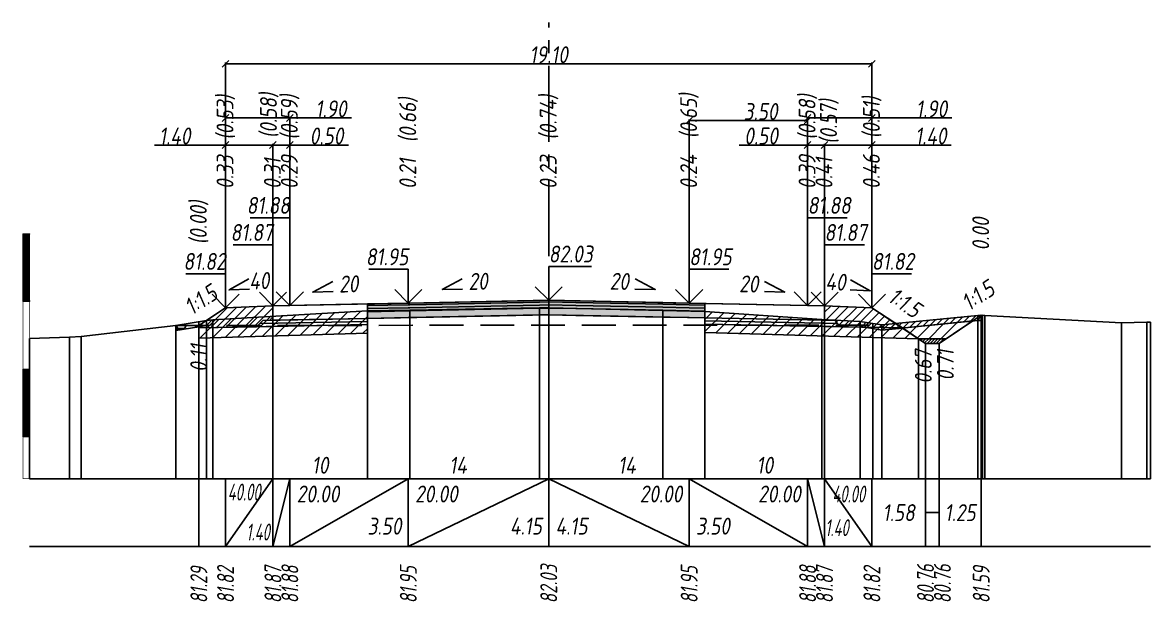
# Model space of a CAD drawing. Extents: x -717 to 1451, y -133302 to 233.
# Drawn here: x 79.9 to 246.6, y -27608.1 to -27522.6 of the extents above; entities that cross this region are included whole.
import ezdxf
from ezdxf.enums import TextEntityAlignment as Align

# ---------------------------------------------------------------- set-up
doc = ezdxf.new("R2010")
doc.units = 0
doc.linetypes.add('осевая2', pattern=[1.125, 0.75, -0.125, 0.125, -0.125])
doc.linetypes.add('штриховая', pattern=[0.75, 0.5, -0.25])
for name, color, linetype in [('Интерполированный поперечник', 2, 'Continuous'), ('Код_514', 1, 'Continuous'), ('Контур_0', 7, 'Continuous'), ('Контур_2521', 7, 'Continuous'), ('Контур_2564', 7, 'Continuous'), ('Контур_2660', 7, 'Continuous'), ('Контур_2665', 7, 'Continuous'), ('Контур_400', 7, 'Continuous'), ('Контур_508', 7, 'Continuous'), ('Контур_512', 7, 'Continuous'), ('Контур_513', 7, 'Continuous'), ('Красный поперечник', 1, 'Continuous'), ('Линейка абсолютных высот', 7, 'Continuous'), ('Объём_2501', 7, 'Continuous'), ('Объём_2564', 7, 'Continuous'), ('Объём_2650', 7, 'Continuous'), ('Объём_2660', 7, 'Continuous'), ('Объём_2661', 7, 'Continuous'), ('Объём_2662', 7, 'Continuous'), ('Объём_2663', 7, 'Continuous'), ('Объём_2664', 7, 'Continuous'), ('Объём_2665', 7, 'Continuous'), ('Объём_2666', 7, 'Continuous'), ('Объём_2753', 7, 'Continuous'), ('Ось', 1, 'осевая2'), ('Отметки покрытия', 7, 'Continuous'), ('Рабочие отметки', 7, 'Continuous'), ('Рабочие отметки доп.', 7, 'Continuous'), ('Слои выравнивания', 7, 'Continuous'), ('Таблица', 7, 'Continuous'), ('Уклоны проезжей части', 7, 'Continuous'), ('Черный поперечник', 3, 'Continuous')]:
    doc.layers.add(name, color=color, linetype=linetype)
for name, color, linetype, true_color in [('Контур_2540', 2, 'Continuous', 0xffff00), ('Контур_2560', 2, 'Continuous', 0xffff00), ('Контур_2561', 7, 'Continuous', 0xff8040), ('Контур_2562', 3, 'Continuous', 0x00ff00), ('Контур_2563', 7, 'Continuous', 0xff8000), ('Контур_2725', 7, 'Continuous', 0x323232), ('Контур_2736', 4, 'Continuous', 0x00ffff), ('Контур_2760', 7, 'Continuous', 0x323232), ('Контур_2761', 7, 'Continuous', 0x323232), ('Контур_2762', 7, 'Continuous', 0x323232), ('Контур_2763', 7, 'Continuous', 0x323232), ('Контур_402', 7, 'Continuous', 0xff6464), ('Контур_703', 4, 'Continuous', 0x00ffff), ('Контур_707', 4, 'Continuous', 0x00ffff), ('Контур_720', 131, 'Continuous', 0xaaffff), ('Объём_2500', 7, 'Continuous', 0xc0c0c0), ('Объём_2520', 7, 'Continuous', 0x80ffff), ('Объём_2540', 2, 'Continuous', 0xffff00), ('Объём_2560', 2, 'Continuous', 0xffff00), ('Объём_2561', 7, 'Continuous', 0xff8040), ('Объём_2562', 3, 'Continuous', 0x00ff00), ('Объём_2563', 7, 'Continuous', 0xff8000), ('Объём_2570', 7, 'Continuous', 0x80ff00), ('Объём_2600', 7, 'Continuous', 0x808000), ('Объём_2620', 2, 'Continuous', 0xffff00), ('Объём_2746', 2, 'Continuous', 0xffff00)]:
    doc.layers.add(name, color=color, linetype=linetype, true_color=true_color)
doc.styles.get("Standard").update_dxf_attribs({"font": 'txt', "height": 2.5})
doc.styles.add('М', font='romand.shx', dxfattribs={"width": 0.8, "oblique": 10, "height": 2.5})
doc.dimstyles.get("Standard").update_dxf_attribs({"dimtxt": 0.18, "dimasz": 0.18, "dimexe": 0.18, "dimexo": 0.0625, "dimgap": 0.09, "dimtad": 0, "dimtih": 1, "dimtoh": 1, "dimdec": 4, "dimzin": 0, "dimdsep": 46, "dimtxsty": 'Standard', "dimcen": 0.09, "dimadec": 0, "dimazin": 0, "dimtfac": 1, "dimtdec": 4, "dimtofl": 0, "dimtmove": 0, "dimatfit": 3, "dimfxl": 1, "dimtolj": 1, "dimtzin": 0, "dimarcsym": 0})
pattern_1 = [(45.00000125, (0.96994, -349.84595), (-0.02651650593, 0.02651650477), []), (135.00000034, (0.96994, -349.84595), (-0.02651650519, -0.026516505506), [])]

# ---------------------------------------------------------------- blocks, each defined once
blk = doc.blocks.new('_Oblique')
at = {"color": 0, "linetype": 'ByBlock', "lineweight": -2}
blk.add_line((-0.5, -0.5), (0.5, 0.5), dxfattribs=at)
blk = doc.blocks.new('*D2905')
at = {"color": 0, "lineweight": -2, "transparency": 16777216}
for p, q in [((198.41, -27564.44), (198.41, -27540.51)), ((198.41, -27540.69), (205.41, -27540.69)), ((205.41, -27564.72), (205.41, -27540.51)), ((205.41, -27540.69), (217.13, -27540.69))]:
    blk.add_line(p, q, dxfattribs=at)
at = {"layer": 'Defpoints', "color": 0, "transparency": 16777216}
for p in [(205.41, -27540.69), (198.41, -27564.5), (205.41, -27564.78)]:
    blk.add_point(p, dxfattribs=at)
at = {"color": 0, "lineweight": -2, "transparency": 16777216, "rotation": 180}
blk.add_blockref('_Oblique', (198.41, -27540.69), dxfattribs=at)
at = {"color": 0, "lineweight": -2, "transparency": 16777216}
blk.add_blockref('_Oblique', (205.41, -27540.69), dxfattribs=at)
at = {"color": 0, "transparency": 16777216, "insert": (214.12, -27539.35), "char_height": 2.5, "width": 0.69, "attachment_point": 5, "style": 'М'}
blk.add_mtext('\\A1;1.40', dxfattribs=at)
blk = doc.blocks.new('*D2906')
at = {"color": 0, "lineweight": -2, "transparency": 16777216}
for p, q in [((109.91, -27540.69), (99.4, -27540.69)), ((109.91, -27564.72), (109.91, -27540.51)), ((116.91, -27540.69), (109.91, -27540.69)), ((116.91, -27564.44), (116.91, -27540.51))]:
    blk.add_line(p, q, dxfattribs=at)
at = {"layer": 'Defpoints', "color": 0, "transparency": 16777216}
for p in [(116.91, -27540.69), (109.91, -27564.78), (116.91, -27564.5)]:
    blk.add_point(p, dxfattribs=at)
at = {"color": 0, "lineweight": -2, "transparency": 16777216, "rotation": 180}
blk.add_blockref('_Oblique', (109.91, -27540.69), dxfattribs=at)
at = {"color": 0, "lineweight": -2, "transparency": 16777216}
blk.add_blockref('_Oblique', (116.91, -27540.69), dxfattribs=at)
at = {"color": 0, "transparency": 16777216, "insert": (102.41, -27539.35), "char_height": 2.5, "width": 0.69, "attachment_point": 5, "style": 'М'}
blk.add_mtext('\\A1;1.40', dxfattribs=at)
blk = doc.blocks.new('*D2907')
at = {"color": 0, "lineweight": -2, "transparency": 16777216}
for p, q in [((195.91, -27540.69), (185.82, -27540.69)), ((195.91, -27564.39), (195.91, -27540.51)), ((198.41, -27540.69), (195.91, -27540.69)), ((198.41, -27564.44), (198.41, -27540.51))]:
    blk.add_line(p, q, dxfattribs=at)
at = {"layer": 'Defpoints', "color": 0, "transparency": 16777216}
for p in [(198.41, -27540.69), (195.91, -27564.45), (198.41, -27564.5)]:
    blk.add_point(p, dxfattribs=at)
at = {"color": 0, "lineweight": -2, "transparency": 16777216, "rotation": 180}
blk.add_blockref('_Oblique', (195.91, -27540.69), dxfattribs=at)
at = {"color": 0, "lineweight": -2, "transparency": 16777216}
blk.add_blockref('_Oblique', (198.41, -27540.69), dxfattribs=at)
at = {"color": 0, "transparency": 16777216, "insert": (189.04, -27539.35), "char_height": 2.5, "width": 0.72, "attachment_point": 5, "style": 'М'}
blk.add_mtext('\\A1;0.50', dxfattribs=at)
blk = doc.blocks.new('*D2908')
at = {"color": 0, "lineweight": -2, "transparency": 16777216}
for p, q in [((116.91, -27564.44), (116.91, -27540.51)), ((116.91, -27540.69), (119.41, -27540.69)), ((119.41, -27564.39), (119.41, -27540.51)), ((119.41, -27540.69), (128.07, -27540.69))]:
    blk.add_line(p, q, dxfattribs=at)
at = {"layer": 'Defpoints', "color": 0, "transparency": 16777216}
for p in [(119.41, -27540.69), (116.91, -27564.5), (119.41, -27564.45)]:
    blk.add_point(p, dxfattribs=at)
at = {"color": 0, "lineweight": -2, "transparency": 16777216, "rotation": 180}
blk.add_blockref('_Oblique', (116.91, -27540.69), dxfattribs=at)
at = {"color": 0, "lineweight": -2, "transparency": 16777216}
blk.add_blockref('_Oblique', (119.41, -27540.69), dxfattribs=at)
at = {"color": 0, "transparency": 16777216, "insert": (124.84, -27539.35), "char_height": 2.5, "width": 0.72, "attachment_point": 5, "style": 'М'}
blk.add_mtext('\\A1;0.50', dxfattribs=at)
blk = doc.blocks.new('*D2909')
at = {"color": 0, "lineweight": -2, "transparency": 16777216}
for p, q in [((178.41, -27564.04), (178.41, -27536.9)), ((195.91, -27537.08), (178.41, -27537.08)), ((195.91, -27564.39), (195.91, -27536.9))]:
    blk.add_line(p, q, dxfattribs=at)
at = {"layer": 'Defpoints', "color": 0, "transparency": 16777216}
for p in [(178.41, -27537.08), (178.41, -27564.1), (195.91, -27564.45)]:
    blk.add_point(p, dxfattribs=at)
at = {"color": 0, "lineweight": -2, "transparency": 16777216, "rotation": 180}
blk.add_blockref('_Oblique', (178.41, -27537.08), dxfattribs=at)
at = {"color": 0, "lineweight": -2, "transparency": 16777216}
blk.add_blockref('_Oblique', (195.91, -27537.08), dxfattribs=at)
at = {"color": 0, "transparency": 16777216, "insert": (188.97, -27535.74), "char_height": 2.5, "width": 0.75, "attachment_point": 5, "style": 'М'}
blk.add_mtext('\\A1;3.50', dxfattribs=at)
blk = doc.blocks.new('*D2910')
at = {"color": 0, "lineweight": -2, "transparency": 16777216}
for p, q in [((195.91, -27564.39), (195.91, -27536.51)), ((195.91, -27536.69), (205.41, -27536.69)), ((205.41, -27564.72), (205.41, -27536.51)), ((205.41, -27536.69), (217.24, -27536.69))]:
    blk.add_line(p, q, dxfattribs=at)
at = {"layer": 'Defpoints', "color": 0, "transparency": 16777216}
for p in [(195.91, -27536.69), (195.91, -27564.45), (205.41, -27564.78)]:
    blk.add_point(p, dxfattribs=at)
at = {"color": 0, "lineweight": -2, "transparency": 16777216, "rotation": 180}
blk.add_blockref('_Oblique', (195.91, -27536.69), dxfattribs=at)
at = {"color": 0, "lineweight": -2, "transparency": 16777216}
blk.add_blockref('_Oblique', (205.41, -27536.69), dxfattribs=at)
at = {"color": 0, "transparency": 16777216, "insert": (214.23, -27535.35), "char_height": 2.5, "width": 0.69, "attachment_point": 5, "style": 'М'}
blk.add_mtext('\\A1;1.90', dxfattribs=at)
blk = doc.blocks.new('*D2911')
at = {"color": 0, "lineweight": -2, "transparency": 16777216}
for p, q in [((109.91, -27564.72), (109.91, -27536.51)), ((109.91, -27536.69), (119.41, -27536.69)), ((119.41, -27564.39), (119.41, -27536.51)), ((119.41, -27536.69), (128.51, -27536.69))]:
    blk.add_line(p, q, dxfattribs=at)
at = {"layer": 'Defpoints', "color": 0, "transparency": 16777216}
for p in [(119.41, -27536.69), (109.91, -27564.78), (119.41, -27564.45)]:
    blk.add_point(p, dxfattribs=at)
at = {"color": 0, "lineweight": -2, "transparency": 16777216, "rotation": 180}
blk.add_blockref('_Oblique', (109.91, -27536.69), dxfattribs=at)
at = {"color": 0, "lineweight": -2, "transparency": 16777216}
blk.add_blockref('_Oblique', (119.41, -27536.69), dxfattribs=at)
at = {"color": 0, "transparency": 16777216, "insert": (125.5, -27535.35), "char_height": 2.5, "width": 0.69, "attachment_point": 5, "style": 'М'}
blk.add_mtext('\\A1;1.90', dxfattribs=at)
blk = doc.blocks.new('*D2912')
at = {"color": 0, "lineweight": -2, "transparency": 16777216}
for p, q in [((109.91, -27564.72), (109.91, -27528.51)), ((109.91, -27528.69), (205.41, -27528.69)), ((205.41, -27564.72), (205.41, -27528.51))]:
    blk.add_line(p, q, dxfattribs=at)
at = {"layer": 'Defpoints', "color": 0, "transparency": 16777216}
for p in [(205.41, -27528.69), (109.91, -27564.78), (205.41, -27564.78)]:
    blk.add_point(p, dxfattribs=at)
at = {"color": 0, "lineweight": -2, "transparency": 16777216, "rotation": 180}
blk.add_blockref('_Oblique', (109.91, -27528.69), dxfattribs=at)
at = {"color": 0, "lineweight": -2, "transparency": 16777216}
blk.add_blockref('_Oblique', (205.41, -27528.69), dxfattribs=at)
at = {"color": 0, "transparency": 16777216, "insert": (157.66, -27527.35), "char_height": 2.5, "width": 0.81, "attachment_point": 5, "style": 'М'}
blk.add_mtext('\\A1;19.10', dxfattribs=at)

msp = doc.modelspace()

# ---------------------------------------------------------------- hatches: boundary and pattern name
at = {"layer": 'Линейка абсолютных высот'}
h = msp.add_hatch(dxfattribs=at)
h.set_pattern_fill('ANSI37', scale=0.3, style=0)
h.set_pattern_definition(pattern_1)
h.paths.add_polyline_path([(80.97, -27563.799), (80.97, -27553.799), (79.97, -27553.799), (79.97, -27563.799)])
h = msp.add_hatch(dxfattribs=at)
h.set_pattern_fill('ANSI37', scale=0.3, style=0)
h.set_pattern_definition(pattern_1)
h.paths.add_polyline_path([(80.97, -27583.799), (80.97, -27573.799), (79.97, -27573.799), (79.97, -27583.799)])
at = {"layer": 'Объём_2563'}
h = msp.add_hatch(dxfattribs=at)
h.set_pattern_fill('ANSI31', color=256, scale=0.3)
h.paths.add_polyline_path([(109.914, -27564.72), (116.914, -27564.44), (116.914, -27566.59), (115.414, -27566.62), (114.496, -27567.539), (105.97, -27567.709), (105.97, -27567.35)])
h = msp.add_hatch(dxfattribs=at)
h.set_pattern_fill('ANSI31', color=256, scale=0.3)
h.paths.add_polyline_path([(200.832, -27567.539), (199.914, -27566.62), (198.414, -27566.59), (198.414, -27564.44), (205.414, -27564.72), (209.914, -27567.72)])
at = {"layer": 'Объём_2570'}
h = msp.add_hatch(dxfattribs=at)
h.set_pattern_fill('ANSI31', color=256, scale=0.2)
h.paths.add_polyline_path([(108.044, -27567.251), (107.102, -27567.373), (105.97, -27567.555), (105.97, -27566.805), (107.102, -27566.623), (108.044, -27566.501)])
h = msp.add_hatch(dxfattribs=at)
h.set_pattern_fill('ANSI31', color=256, scale=0.2)
h.paths.add_polyline_path([(221.567, -27566.595), (221.05, -27566.611), (206.864, -27568.029), (205.548, -27567.784), (203.656, -27567.5), (203.656, -27566.75), (205.548, -27567.034), (206.864, -27567.279), (221.05, -27565.861), (221.567, -27565.845)])
at = {"layer": 'Объём_2600'}
h = msp.add_hatch(dxfattribs=at)
h.set_pattern_fill('ANSI31', color=6, scale=0.4)
h.paths.add_polyline_path([(130.862, -27568.479), (105.97, -27569.226), (105.97, -27567.555), (107.102, -27567.373), (108.044, -27567.251), (108.044, -27566.501), (130.862, -27565.165)])
h = msp.add_hatch(dxfattribs=at)
h.set_pattern_fill('ANSI31', color=6, scale=0.4)
h.paths.add_polyline_path([(198.017, -27566.49), (203.656, -27566.75), (203.656, -27567.5), (205.548, -27567.784), (206.864, -27568.029), (220.306, -27566.685), (216.361, -27569.315), (212.305, -27569.315), (180.751, -27568.368), (180.751, -27565.286)])
h = msp.add_hatch(dxfattribs=at)
h.set_pattern_fill('HONEY', color=5, scale=0.3)
h.paths.add_polyline_path([(221.567, -27565.845), (221.567, -27566.595), (221.05, -27566.611), (220.306, -27566.685)])
h = msp.add_hatch(dxfattribs=at)
h.set_pattern_fill('HONEY', color=5, scale=0.3)
h.paths.add_polyline_path([(102.565, -27568.102), (102.565, -27567.352), (105.97, -27567.35), (105.97, -27567.555)])
at = {"layer": 'Объём_2620'}
h = msp.add_hatch(dxfattribs=at)
h.set_pattern_fill('ANSI31', color=2, scale=0.1)
h.paths.add_polyline_path([(212.305, -27569.315), (216.361, -27569.315), (215.333, -27570), (213.333, -27570)])
at = {"layer": 'Слои выравнивания'}
for color, points in [(2, [(130.862, -27564.161), (136.914, -27564.04), (137.125, -27564.036), (156.31, -27563.652), (157.664, -27563.625), (157.664, -27563.875), (156.31, -27563.902), (137.125, -27564.286), (136.914, -27564.29), (130.862, -27564.411)]), (3, [(130.862, -27564.411), (136.914, -27564.29), (137.125, -27564.286), (156.31, -27563.902), (157.664, -27563.875), (157.664, -27564.325), (156.31, -27564.352), (137.125, -27564.736), (136.914, -27564.74), (130.862, -27564.861)]), (4, [(130.862, -27564.861), (136.914, -27564.74), (137.125, -27564.736), (156.31, -27564.352), (157.664, -27564.325), (157.664, -27564.775), (156.31, -27564.802), (137.125, -27565.186), (136.914, -27565.19), (130.862, -27565.311)]), (5, [(130.862, -27565.311), (136.914, -27565.19), (137.125, -27565.186), (156.31, -27564.802), (157.664, -27564.775), (157.664, -27565.775), (156.31, -27565.802), (137.125, -27566.186), (136.914, -27566.19), (130.862, -27566.311)]), (2, [(157.664, -27563.625), (161.684, -27563.706), (174.51, -27563.962), (178.414, -27564.04), (180.751, -27564.087), (180.751, -27564.337), (178.414, -27564.29), (174.51, -27564.212), (161.684, -27563.956), (157.664, -27563.875)]), (3, [(157.664, -27563.875), (161.684, -27563.956), (174.51, -27564.212), (178.414, -27564.29), (180.751, -27564.337), (180.751, -27564.787), (178.414, -27564.74), (174.51, -27564.662), (161.684, -27564.406), (157.664, -27564.325)]), (4, [(157.664, -27564.325), (161.684, -27564.406), (174.51, -27564.662), (178.414, -27564.74), (180.751, -27564.787), (180.751, -27565.237), (178.414, -27565.19), (174.51, -27565.112), (161.684, -27564.856), (157.664, -27564.775)]), (5, [(157.664, -27564.775), (161.684, -27564.856), (174.51, -27565.112), (178.414, -27565.19), (180.751, -27565.237), (180.751, -27566.237), (178.414, -27566.19), (174.51, -27566.112), (161.684, -27565.856), (157.664, -27565.775)])]:
    msp.add_hatch(color=color, dxfattribs=at).paths.add_polyline_path(points)

# ---------------------------------------------------------------- linework, layer by layer
at = {"layer": 'Интерполированный поперечник', "linetype": 'штриховая', "ltscale": 10, "flags": 128}
msp.add_lwpolyline([(102.565, -27567.352), (206.864, -27567.279)], dxfattribs=at)
at = {"layer": 'Код_514'}
for p, q in [((105.97, -27600), (105.97, -27590)), ((109.914, -27600), (109.914, -27590)), ((109.914, -27600), (116.914, -27590)), ((116.914, -27600), (116.914, -27590)), ((116.914, -27600), (119.414, -27590)), ((119.414, -27600), (119.414, -27590)), ((119.414, -27600), (136.914, -27590)), ((136.914, -27600), (136.914, -27590)), ((136.914, -27600), (157.664, -27590)), ((157.664, -27600), (157.664, -27590)), ((157.664, -27590), (178.414, -27600)), ((178.414, -27600), (178.414, -27590)), ((178.414, -27590), (195.914, -27600)), ((195.914, -27600), (195.914, -27590)), ((195.914, -27590), (198.414, -27600)), ((198.414, -27600), (198.414, -27590)), ((198.414, -27590), (205.414, -27600)), ((205.414, -27600), (205.414, -27590)), ((213.333, -27600), (213.333, -27590)), ((215.333, -27600), (215.333, -27590)), ((221.567, -27600), (221.567, -27590)), ((213.333, -27595), (215.333, -27595))]:
    msp.add_line(p, q, dxfattribs=at)
at = {"layer": 'Контур_0', "color": 18, "true_color": 0x000000, "flags": 128}
for points in [[(119.414, -27566.54), (116.914, -27566.59), (116.914, -27564.44), (130.862, -27564.161), (130.862, -27566.311), (119.414, -27566.54), (119.414, -27566.54)], [(180.751, -27564.087), (198.414, -27564.44), (198.414, -27566.59), (180.751, -27566.237), (180.751, -27564.087), (180.751, -27564.087)], [(105.97, -27567.709), (114.496, -27567.539), (115.414, -27566.62), (116.914, -27566.59)], [(115.414, -27566.62), (130.862, -27566.311), (130.862, -27567.211), (114.496, -27567.539), (115.414, -27566.62), (115.414, -27566.62)], [(195.914, -27566.54), (199.914, -27566.62), (200.832, -27567.539), (180.751, -27567.137), (180.751, -27566.237), (195.914, -27566.54), (195.914, -27566.54)], [(198.414, -27566.59), (199.914, -27566.62), (200.832, -27567.539), (209.914, -27567.72)]]:
    msp.add_lwpolyline(points, dxfattribs=at)
at = {"layer": 'Контур_2521', "color": 18, "true_color": 0x000000, "flags": 128}
for points in [[(180.751, -27566.687), (200.373, -27567.08)], [(114.955, -27567.08), (130.862, -27566.761)]]:
    msp.add_lwpolyline(points, dxfattribs=at)
at = {"layer": 'Контур_2540', "flags": 128}
for points in [[(130.862, -27568.479), (105.97, -27569.226), (105.97, -27567.709), (130.862, -27567.211), (130.862, -27568.479), (130.862, -27568.479)], [(180.751, -27567.137), (209.914, -27567.72), (212.305, -27569.315), (180.751, -27568.368), (180.751, -27567.137), (180.751, -27567.137)]]:
    msp.add_lwpolyline(points, dxfattribs=at)
at = {"layer": 'Контур_2560', "flags": 128}
for points in [[(109.914, -27564.72), (109.914, -27564.72), (109.914, -27564.72), (116.914, -27564.44)], [(198.414, -27564.44), (205.414, -27564.72), (205.414, -27564.72), (205.414, -27564.72)]]:
    msp.add_lwpolyline(points, dxfattribs=at)
at = {"layer": 'Контур_2561', "flags": 128}
for points in [[(116.914, -27564.44), (116.914, -27564.44), (109.914, -27564.72), (109.914, -27564.72), (116.914, -27564.44)], [(198.414, -27564.44), (198.414, -27564.44), (205.414, -27564.72), (205.414, -27564.72), (198.414, -27564.44)]]:
    msp.add_lwpolyline(points, dxfattribs=at)
at = {"layer": 'Контур_2562', "flags": 128}
for points in [[(109.914, -27564.72), (109.914, -27564.72), (109.914, -27564.72), (109.914, -27564.72), (109.914, -27564.72)], [(205.414, -27564.72), (205.414, -27564.72), (205.414, -27564.72), (205.414, -27564.72), (205.414, -27564.72)]]:
    msp.add_lwpolyline(points, dxfattribs=at)
at = {"layer": 'Контур_2563', "flags": 128}
for points in [[(109.914, -27564.72), (116.914, -27564.44), (116.914, -27566.59), (115.414, -27566.62), (114.496, -27567.539), (105.97, -27567.709), (105.97, -27567.35), (109.914, -27564.72), (109.914, -27564.72)], [(200.832, -27567.539), (199.914, -27566.62), (198.414, -27566.59), (198.414, -27564.44), (205.414, -27564.72), (209.914, -27567.72), (200.832, -27567.539), (200.832, -27567.539)]]:
    msp.add_lwpolyline(points, dxfattribs=at)
at = {"layer": 'Контур_2564', "flags": 128}
for points in [[(109.914, -27564.72), (116.914, -27564.44)], [(198.414, -27564.44), (205.414, -27564.72)]]:
    msp.add_lwpolyline(points, dxfattribs=at)
at = {"layer": 'Контур_2660', "flags": 128}
for points in [[(105.97, -27569.226), (130.862, -27568.479)], [(180.751, -27568.368), (212.305, -27569.315)]]:
    msp.add_lwpolyline(points, dxfattribs=at)
at = {"layer": 'Контур_2665', "flags": 128}
for points in [[(109.914, -27564.72), (109.914, -27564.72)], [(205.414, -27564.72), (205.414, -27564.72)]]:
    msp.add_lwpolyline(points, dxfattribs=at)
at = {"layer": 'Контур_2725', "flags": 128}
msp.add_lwpolyline([(130.862, -27566.311), (136.914, -27566.19), (137.125, -27566.186), (156.31, -27565.802), (157.664, -27565.775), (161.684, -27565.856), (174.51, -27566.112), (178.414, -27566.19), (180.751, -27566.237)], dxfattribs=at)
at = {"layer": 'Контур_2736', "flags": 128}
for points in [[(109.914, -27564.72), (105.97, -27567.35)], [(205.414, -27564.72), (208.941, -27567.071), (208.941, -27567.071), (213.333, -27570)]]:
    msp.add_lwpolyline(points, dxfattribs=at)
at = {"layer": 'Контур_2760', "flags": 128}
msp.add_lwpolyline([(130.862, -27564.161), (136.914, -27564.04), (137.125, -27564.036), (156.31, -27563.652), (157.664, -27563.625), (161.684, -27563.706), (174.51, -27563.962), (178.414, -27564.04), (180.751, -27564.087)], dxfattribs=at)
at = {"layer": 'Контур_2761', "flags": 128}
msp.add_lwpolyline([(130.862, -27564.411), (136.914, -27564.29), (137.125, -27564.286), (156.31, -27563.902), (157.664, -27563.875), (161.684, -27563.956), (174.51, -27564.212), (178.414, -27564.29), (180.751, -27564.337)], dxfattribs=at)
msp.add_lwpolyline([(130.862, -27564.411), (136.914, -27564.29), (137.125, -27564.286), (156.31, -27563.902), (157.664, -27563.875), (161.684, -27563.956), (174.51, -27564.212), (178.414, -27564.29), (180.751, -27564.337)], dxfattribs=at)
at = {"layer": 'Контур_2762', "flags": 128}
msp.add_lwpolyline([(130.862, -27564.861), (136.914, -27564.74), (137.125, -27564.736), (156.31, -27564.352), (157.664, -27564.325), (161.684, -27564.406), (174.51, -27564.662), (178.414, -27564.74), (180.751, -27564.787)], dxfattribs=at)
msp.add_lwpolyline([(130.862, -27564.861), (136.914, -27564.74), (137.125, -27564.736), (156.31, -27564.352), (157.664, -27564.325), (161.684, -27564.406), (174.51, -27564.662), (178.414, -27564.74), (180.751, -27564.787)], dxfattribs=at)
at = {"layer": 'Контур_2763', "flags": 128}
msp.add_lwpolyline([(130.862, -27565.311), (136.914, -27565.19), (137.125, -27565.186), (156.31, -27564.802), (157.664, -27564.775), (161.684, -27564.856), (174.51, -27565.112), (178.414, -27565.19), (180.751, -27565.237)], dxfattribs=at)
msp.add_lwpolyline([(130.862, -27565.311), (136.914, -27565.19), (137.125, -27565.186), (156.31, -27564.802), (157.664, -27564.775), (161.684, -27564.856), (174.51, -27565.112), (178.414, -27565.19), (180.751, -27565.237)], dxfattribs=at)
at = {"layer": 'Контур_400', "flags": 128}
for points in [[(116.914, -27564.44), (119.414, -27564.39), (119.414, -27564.39), (119.414, -27564.39), (119.414, -27564.39), (119.414, -27564.39), (119.414, -27564.39), (136.914, -27564.04), (157.664, -27563.625)], [(157.664, -27563.625), (178.414, -27564.04), (195.914, -27564.39), (195.914, -27564.39), (195.914, -27564.39), (195.914, -27564.39), (195.914, -27564.39), (195.914, -27564.39), (198.414, -27564.44)]]:
    msp.add_lwpolyline(points, dxfattribs=at)
at = {"layer": 'Контур_402', "flags": 128}
msp.add_lwpolyline([(105.97, -27569.226), (130.862, -27568.479), (130.862, -27566.311), (157.664, -27565.775), (180.751, -27566.237), (180.751, -27568.368), (212.305, -27569.315)], dxfattribs=at)
at = {"layer": 'Контур_508', "flags": 128}
msp.add_lwpolyline([(105.97, -27569.226), (130.862, -27568.479), (130.862, -27566.311), (157.664, -27565.775), (180.751, -27566.237), (180.751, -27568.368), (212.305, -27569.315), (213.333, -27570), (215.333, -27570), (221.567, -27565.845)], dxfattribs=at)
at = {"layer": 'Контур_512', "flags": 128}
for points in [[(180.751, -27568.368), (212.305, -27569.315), (213.333, -27570), (215.333, -27570), (221.567, -27565.845)], [(105.97, -27569.226), (130.862, -27568.479)]]:
    msp.add_lwpolyline(points, dxfattribs=at)
at = {"layer": 'Контур_513', "flags": 128}
msp.add_lwpolyline([(105.97, -27569.226), (130.862, -27568.479), (130.862, -27566.311), (157.664, -27565.775), (180.751, -27566.237), (180.751, -27568.368), (212.305, -27569.315), (213.333, -27570), (215.333, -27570), (221.567, -27565.845)], dxfattribs=at)
at = {"layer": 'Контур_703', "flags": 128}
for points in [[(109.914, -27564.72), (105.97, -27567.35)], [(205.414, -27564.72), (208.941, -27567.071)], [(208.941, -27567.071), (213.333, -27570)]]:
    msp.add_lwpolyline(points, dxfattribs=at)
at = {"layer": 'Контур_707', "flags": 128}
msp.add_lwpolyline([(215.333, -27570), (221.567, -27565.845)], dxfattribs=at)
at = {"layer": 'Контур_720', "flags": 128}
msp.add_lwpolyline([(213.333, -27570), (215.333, -27570)], dxfattribs=at)
at = {"layer": 'Красный поперечник'}
for p, q in [((105.97, -27567.35), (109.914, -27564.72)), ((109.914, -27564.72), (116.914, -27564.44)), ((116.914, -27564.44), (119.414, -27564.39)), ((119.414, -27564.39), (136.914, -27564.04)), ((136.914, -27564.04), (157.664, -27563.625)), ((157.664, -27563.625), (178.414, -27564.04)), ((178.414, -27564.04), (195.914, -27564.39)), ((195.914, -27564.39), (198.414, -27564.44)), ((198.414, -27564.44), (205.414, -27564.72)), ((205.414, -27564.72), (213.333, -27570)), ((215.333, -27570), (221.567, -27565.845)), ((221.567, -27565.845), (221.567, -27590)), ((105.97, -27569.226), (105.97, -27590)), ((130.862, -27568.479), (130.862, -27590)), ((180.751, -27568.368), (180.751, -27590)), ((212.305, -27569.315), (212.305, -27590)), ((213.333, -27570), (213.333, -27590)), ((213.333, -27570), (215.333, -27570)), ((215.333, -27570), (215.333, -27590))]:
    msp.add_line(p, q, dxfattribs=at)
at = {"layer": 'Линейка абсолютных высот', "color": 7, "const_width": 0.1, "flags": 128}
for points in [[(80.97, -27563.799), (80.97, -27553.799), (79.97, -27553.799), (79.97, -27563.799), (80.97, -27563.799)], [(80.97, -27573.799), (80.97, -27563.799), (79.97, -27563.799), (79.97, -27573.799), (80.97, -27573.799)], [(80.97, -27583.799), (80.97, -27573.799), (79.97, -27573.799), (79.97, -27583.799), (80.97, -27583.799)], [(80.97, -27590), (80.97, -27583.799), (79.97, -27583.799), (79.97, -27590), (80.97, -27590)]]:
    msp.add_lwpolyline(points, dxfattribs=at)
at = {"layer": 'Объём_2500', "color": 18, "true_color": 0x000000, "flags": 128}
for points in [[(119.414, -27566.54), (116.914, -27566.59), (116.914, -27564.44), (130.862, -27564.161), (130.862, -27566.311), (119.414, -27566.54), (119.414, -27566.54)], [(180.751, -27564.087), (198.414, -27564.44), (198.414, -27566.59), (180.751, -27566.237), (180.751, -27564.087), (180.751, -27564.087)]]:
    msp.add_lwpolyline(points, dxfattribs=at)
at = {"layer": 'Объём_2501', "flags": 128}
for points in [[(116.914, -27564.44), (119.414, -27564.39), (119.414, -27564.39), (119.414, -27564.39), (119.414, -27564.39), (119.414, -27564.39), (119.414, -27564.39), (136.914, -27564.04), (157.664, -27563.625)], [(157.664, -27563.625), (178.414, -27564.04), (195.914, -27564.39), (195.914, -27564.39), (195.914, -27564.39), (195.914, -27564.39), (195.914, -27564.39), (195.914, -27564.39), (198.414, -27564.44)]]:
    msp.add_lwpolyline(points, dxfattribs=at)
at = {"layer": 'Объём_2520', "color": 250, "flags": 128}
for points in [[(115.414, -27566.62), (130.862, -27566.311), (130.862, -27567.211), (114.496, -27567.539), (115.414, -27566.62), (115.414, -27566.62)], [(195.914, -27566.54), (199.914, -27566.62), (200.832, -27567.539), (180.751, -27567.137), (180.751, -27566.237), (195.914, -27566.54), (195.914, -27566.54)]]:
    msp.add_lwpolyline(points, dxfattribs=at)
at = {"layer": 'Объём_2540', "flags": 128}
for points in [[(130.862, -27568.479), (105.97, -27569.226), (105.97, -27567.709), (130.862, -27567.211), (130.862, -27568.479), (130.862, -27568.479)], [(180.751, -27567.137), (209.914, -27567.72), (212.305, -27569.315), (180.751, -27568.368), (180.751, -27567.137), (180.751, -27567.137)]]:
    msp.add_lwpolyline(points, dxfattribs=at)
at = {"layer": 'Объём_2560', "flags": 128}
for points in [[(109.914, -27564.72), (109.914, -27564.72), (109.914, -27564.72), (116.914, -27564.44)], [(198.414, -27564.44), (205.414, -27564.72), (205.414, -27564.72), (205.414, -27564.72)]]:
    msp.add_lwpolyline(points, dxfattribs=at)
at = {"layer": 'Объём_2561', "flags": 128}
for points in [[(116.914, -27564.44), (116.914, -27564.44), (109.914, -27564.72), (109.914, -27564.72), (116.914, -27564.44)], [(198.414, -27564.44), (198.414, -27564.44), (205.414, -27564.72), (205.414, -27564.72), (198.414, -27564.44)]]:
    msp.add_lwpolyline(points, dxfattribs=at)
at = {"layer": 'Объём_2562', "flags": 128}
for points in [[(109.914, -27564.72), (109.914, -27564.72), (109.914, -27564.72), (109.914, -27564.72), (109.914, -27564.72)], [(205.414, -27564.72), (205.414, -27564.72), (205.414, -27564.72), (205.414, -27564.72), (205.414, -27564.72)]]:
    msp.add_lwpolyline(points, dxfattribs=at)
at = {"layer": 'Объём_2563', "color": 250, "flags": 128}
for points in [[(109.914, -27564.72), (116.914, -27564.44), (116.914, -27566.59), (115.414, -27566.62), (114.496, -27567.539), (105.97, -27567.709), (105.97, -27567.35), (109.914, -27564.72), (109.914, -27564.72)], [(200.832, -27567.539), (199.914, -27566.62), (198.414, -27566.59), (198.414, -27564.44), (205.414, -27564.72), (209.914, -27567.72), (200.832, -27567.539), (200.832, -27567.539)]]:
    msp.add_lwpolyline(points, dxfattribs=at)
at = {"layer": 'Объём_2564', "flags": 128}
for points in [[(109.914, -27564.72), (116.914, -27564.44)], [(198.414, -27564.44), (205.414, -27564.72)]]:
    msp.add_lwpolyline(points, dxfattribs=at)
at = {"layer": 'Объём_2570', "flags": 128}
for points in [[(108.044, -27567.251), (107.102, -27567.373), (105.97, -27567.555), (105.97, -27566.805), (107.102, -27566.623), (108.044, -27566.501), (108.044, -27567.251), (108.044, -27567.251)], [(221.567, -27566.595), (221.05, -27566.611), (206.864, -27568.029), (205.548, -27567.784), (203.656, -27567.5), (203.656, -27566.75), (205.548, -27567.034), (206.864, -27567.279), (221.05, -27565.861), (221.567, -27565.845), (221.567, -27566.595), (221.567, -27566.595)]]:
    msp.add_lwpolyline(points, dxfattribs=at)
at = {"layer": 'Объём_2600', "color": 5, "flags": 128}
for points in [[(221.567, -27565.845), (221.567, -27566.595), (221.05, -27566.611), (220.306, -27566.685), (221.567, -27565.845), (221.567, -27565.845)], [(102.565, -27568.102), (102.565, -27567.352), (105.97, -27567.35), (105.97, -27567.555), (102.565, -27568.102), (102.565, -27568.102)]]:
    msp.add_lwpolyline(points, dxfattribs=at)
at = {"layer": 'Объём_2620', "flags": 128}
msp.add_lwpolyline([(212.305, -27569.315), (216.361, -27569.315), (215.333, -27570), (213.333, -27570), (212.305, -27569.315), (212.305, -27569.315)], dxfattribs=at)
at = {"layer": 'Объём_2650', "color": 6, "flags": 128}
for points in [[(130.862, -27568.479), (105.97, -27569.226), (105.97, -27567.555), (107.102, -27567.373), (108.044, -27567.251), (108.044, -27566.501), (130.862, -27565.165), (130.862, -27568.479), (130.862, -27568.479)], [(198.017, -27566.49), (203.656, -27566.75), (203.656, -27567.5), (205.548, -27567.784), (206.864, -27568.029), (220.306, -27566.685), (216.361, -27569.315), (212.305, -27569.315), (180.751, -27568.368), (180.751, -27565.286), (198.017, -27566.49), (198.017, -27566.49)]]:
    msp.add_lwpolyline(points, dxfattribs=at)
at = {"layer": 'Объём_2660', "flags": 128}
for points in [[(105.97, -27569.226), (130.862, -27568.479)], [(180.751, -27568.368), (212.305, -27569.315)]]:
    msp.add_lwpolyline(points, dxfattribs=at)
at = {"layer": 'Объём_2661', "flags": 128}
for points in [[(109.914, -27564.72), (105.97, -27567.35)], [(205.414, -27564.72), (208.941, -27567.071), (212.305, -27569.315)]]:
    msp.add_lwpolyline(points, dxfattribs=at)
at = {"layer": 'Объём_2662', "flags": 128}
msp.add_lwpolyline([(216.361, -27569.315), (221.567, -27565.845)], dxfattribs=at)
at = {"layer": 'Объём_2663', "flags": 128}
for points in [[(212.305, -27569.315), (213.333, -27570)], [(215.333, -27570), (216.361, -27569.315)]]:
    msp.add_lwpolyline(points, dxfattribs=at)
at = {"layer": 'Объём_2664', "flags": 128}
msp.add_lwpolyline([(213.333, -27570), (215.333, -27570)], dxfattribs=at)
at = {"layer": 'Объём_2665', "flags": 128}
for points in [[(109.914, -27564.72), (109.914, -27564.72)], [(205.414, -27564.72), (205.414, -27564.72)]]:
    msp.add_lwpolyline(points, dxfattribs=at)
at = {"layer": 'Объём_2666', "flags": 128}
for points in [[(109.914, -27564.72), (105.97, -27567.35)], [(205.414, -27564.72), (208.941, -27567.071), (208.941, -27567.071), (212.305, -27569.315)]]:
    msp.add_lwpolyline(points, dxfattribs=at)
at = {"layer": 'Объём_2746', "flags": 128}
for points in [[(107.102, -27567.373), (108.044, -27567.251), (108.044, -27566.501), (130.862, -27565.165), (130.862, -27568.479), (105.97, -27569.226), (105.97, -27567.555), (107.102, -27567.373), (107.102, -27567.373)], [(206.864, -27568.029), (209.919, -27567.724), (212.305, -27569.315), (180.751, -27568.368), (180.751, -27565.286), (198.017, -27566.49), (203.656, -27566.75), (203.656, -27567.5), (205.548, -27567.784), (206.864, -27568.029), (206.864, -27568.029)]]:
    msp.add_lwpolyline(points, dxfattribs=at)
at = {"layer": 'Объём_2753', "flags": 128}
for points in [[(130.862, -27564.161), (130.862, -27564.161)], [(180.751, -27564.087), (180.751, -27564.087)]]:
    msp.add_lwpolyline(points, dxfattribs=at)
at = {"layer": 'Ось', "ltscale": 15}
msp.add_line((157.664, -27573.971), (157.664, -27522.596), dxfattribs=at)
at = {"layer": 'Отметки покрытия', "color": 1}
for p, q in [((119.414, -27551.44), (113.564, -27551.44)), ((119.414, -27564.39), (119.414, -27551.44)), ((195.914, -27564.39), (195.914, -27551.44)), ((195.914, -27551.44), (201.764, -27551.44)), ((116.914, -27555.44), (111.014, -27555.44)), ((116.914, -27564.44), (116.914, -27555.44)), ((198.414, -27564.44), (198.414, -27555.44)), ((198.414, -27555.44), (204.314, -27555.44)), ((109.914, -27559.72), (104.064, -27559.72)), ((109.914, -27564.72), (109.914, -27559.72)), ((136.914, -27559.04), (131.064, -27559.04)), ((136.914, -27564.04), (136.914, -27559.04)), ((157.664, -27563.625), (157.664, -27558.625)), ((157.664, -27558.625), (163.964, -27558.625)), ((178.414, -27564.04), (178.414, -27559.04)), ((178.414, -27559.04), (184.264, -27559.04)), ((205.414, -27564.72), (205.414, -27559.72)), ((205.414, -27559.72), (211.264, -27559.72)), ((157.664, -27563.625), (155.664, -27561.625)), ((157.664, -27563.625), (159.664, -27561.625)), ((109.914, -27564.72), (107.914, -27562.72)), ((109.914, -27564.72), (111.914, -27562.72)), ((116.914, -27564.44), (114.914, -27562.44)), ((116.914, -27564.44), (118.914, -27562.44)), ((119.414, -27564.39), (117.414, -27562.39)), ((119.414, -27564.39), (121.414, -27562.39)), ((136.914, -27564.04), (134.914, -27562.04)), ((136.914, -27564.04), (138.914, -27562.04)), ((178.414, -27564.04), (176.414, -27562.04)), ((178.414, -27564.04), (180.414, -27562.04)), ((195.914, -27564.39), (193.914, -27562.39)), ((195.914, -27564.39), (197.914, -27562.39)), ((198.414, -27564.44), (196.414, -27562.44)), ((198.414, -27564.44), (200.414, -27562.44)), ((205.414, -27564.72), (203.414, -27562.72)), ((205.414, -27564.72), (207.414, -27562.72))]:
    msp.add_line(p, q, dxfattribs=at)
at = {"layer": 'Слои выравнивания'}
for p, q in [((116.914, -27564.44), (116.914, -27590)), ((130.862, -27564.161), (130.862, -27590)), ((157.664, -27563.625), (157.664, -27590)), ((180.751, -27564.087), (180.751, -27590)), ((198.414, -27564.44), (198.414, -27590))]:
    msp.add_line(p, q, dxfattribs=at)
at = {"layer": 'Слои выравнивания', "color": 2, "flags": 128}
for points in [[(130.862, -27564.161), (136.914, -27564.04), (137.125, -27564.036), (156.31, -27563.652), (157.664, -27563.625), (157.664, -27563.875), (156.31, -27563.902), (137.125, -27564.286), (136.914, -27564.29), (130.862, -27564.411)], [(157.664, -27563.625), (161.684, -27563.706), (174.51, -27563.962), (178.414, -27564.04), (180.751, -27564.087), (180.751, -27564.337), (178.414, -27564.29), (174.51, -27564.212), (161.684, -27563.956), (157.664, -27563.875)]]:
    msp.add_lwpolyline(points, close=True, dxfattribs=at)
at = {"layer": 'Слои выравнивания', "color": 3, "flags": 128}
for points in [[(130.862, -27564.411), (136.914, -27564.29), (137.125, -27564.286), (156.31, -27563.902), (157.664, -27563.875), (157.664, -27564.325), (156.31, -27564.352), (137.125, -27564.736), (136.914, -27564.74), (130.862, -27564.861)], [(157.664, -27563.875), (161.684, -27563.956), (174.51, -27564.212), (178.414, -27564.29), (180.751, -27564.337), (180.751, -27564.787), (178.414, -27564.74), (174.51, -27564.662), (161.684, -27564.406), (157.664, -27564.325)]]:
    msp.add_lwpolyline(points, close=True, dxfattribs=at)
at = {"layer": 'Слои выравнивания', "color": 4, "flags": 128}
for points in [[(130.862, -27564.861), (136.914, -27564.74), (137.125, -27564.736), (156.31, -27564.352), (157.664, -27564.325), (157.664, -27564.775), (156.31, -27564.802), (137.125, -27565.186), (136.914, -27565.19), (130.862, -27565.311)], [(157.664, -27564.325), (161.684, -27564.406), (174.51, -27564.662), (178.414, -27564.74), (180.751, -27564.787), (180.751, -27565.237), (178.414, -27565.19), (174.51, -27565.112), (161.684, -27564.856), (157.664, -27564.775)]]:
    msp.add_lwpolyline(points, close=True, dxfattribs=at)
at = {"layer": 'Слои выравнивания', "color": 5, "flags": 128}
for points in [[(130.862, -27565.311), (136.914, -27565.19), (137.125, -27565.186), (156.31, -27564.802), (157.664, -27564.775), (157.664, -27565.775), (156.31, -27565.802), (137.125, -27566.186), (136.914, -27566.19), (130.862, -27566.311)], [(157.664, -27564.775), (161.684, -27564.856), (174.51, -27565.112), (178.414, -27565.19), (180.751, -27565.237), (180.751, -27566.237), (178.414, -27566.19), (174.51, -27566.112), (161.684, -27565.856), (157.664, -27565.775)]]:
    msp.add_lwpolyline(points, close=True, dxfattribs=at)
at = {"layer": 'Таблица'}
for p, q in [((80.97, -27590), (246.567, -27590)), ((80.97, -27600), (246.567, -27600))]:
    msp.add_line(p, q, dxfattribs=at)
at = {"layer": 'Уклоны проезжей части', "color": 1, "flags": 128}
for points in [[(113.432, -27561.965), (110.435, -27562.085), (113.372, -27560.466)], [(125.795, -27562.348), (122.795, -27562.408), (125.765, -27560.848)], [(144.92, -27561.966), (141.92, -27562.026), (144.89, -27560.466)], [(170.409, -27561.966), (173.408, -27562.026), (170.439, -27560.466)], [(189.534, -27562.348), (192.533, -27562.408), (189.564, -27560.848)], [(202.179, -27562.098), (205.176, -27562.218), (202.239, -27560.599)]]:
    msp.add_lwpolyline(points, dxfattribs=at)
at = {"layer": 'Черный поперечник', "color": 7}
for p, q in [((156.31, -27564.738), (156.31, -27590)), ((157.664, -27564.768), (157.664, -27590)), ((107.102, -27566.623), (107.102, -27590)), ((108.044, -27566.501), (108.044, -27590)), ((130.862, -27565.165), (130.862, -27590)), ((137.125, -27565.073), (137.125, -27590)), ((174.51, -27565.136), (174.51, -27590)), ((180.751, -27565.286), (180.751, -27590)), ((198.017, -27566.49), (198.017, -27590)), ((221.05, -27565.861), (221.05, -27590)), ((221.742, -27565.839), (221.742, -27590)), ((222.104, -27565.876), (222.104, -27590)), ((102.565, -27567.352), (102.565, -27590)), ((203.656, -27566.75), (203.656, -27590)), ((205.548, -27567.034), (205.548, -27590)), ((206.864, -27567.279), (206.864, -27590)), ((242.271, -27566.96), (242.271, -27590)), ((246.049, -27566.852), (246.049, -27590)), ((246.567, -27566.839), (246.567, -27590)), ((80.97, -27569.254), (80.97, -27590)), ((86.84, -27569.094), (86.84, -27590)), ((88.602, -27568.979), (88.602, -27590))]:
    msp.add_line(p, q, dxfattribs=at)
at = {"layer": 'Черный поперечник', "flags": 128}
msp.add_lwpolyline([(80.97, -27569.254), (86.84, -27569.094), (88.602, -27568.979), (102.565, -27567.352), (107.102, -27566.623), (108.044, -27566.501), (130.862, -27565.165), (137.125, -27565.073), (156.31, -27564.738), (157.664, -27564.768), (174.51, -27565.136), (180.751, -27565.286), (198.017, -27566.49), (203.656, -27566.75), (205.548, -27567.034), (206.864, -27567.279), (221.05, -27565.861), (221.742, -27565.839), (222.104, -27565.876), (242.271, -27566.96), (246.049, -27566.852), (246.567, -27566.839)], dxfattribs=at)

# ---------------------------------------------------------------- texts
at = {"layer": 'Код_514', "style": 'М', "oblique": 10}
for s, width, p in [('40.00', 0.6, (110.233, -27590.716)), ('20.00', 0.8, (120.414, -27591)), ('20.00', 0.8, (137.914, -27591))]:
    msp.add_text(s, height=2.5, dxfattribs=dict(at, width=width)).set_placement(p, align=Align.TOP_LEFT)
for s, width, p in [('20.00', 0.8, (177.414, -27591)), ('20.00', 0.8, (194.914, -27591)), ('40.00', 0.6, (204.414, -27591))]:
    msp.add_text(s, height=2.5, dxfattribs=dict(at, width=width)).set_placement(p, align=Align.TOP_RIGHT)
at = {"layer": 'Код_514', "style": 'М', "oblique": 10, "width": 0.8}
for s, p in [('1.58', (209.374, -27595)), ('1.25', (218.45, -27595))]:
    msp.add_text(s, height=2.5, dxfattribs=at).set_placement(p, align=Align.MIDDLE_CENTER)
at = {"layer": 'Код_514', "style": 'М', "oblique": 10}
for s, width, p in [('1.40', 0.6, (116.456, -27599.867)), ('3.50', 0.8, (135.914, -27599)), ('4.15', 0.8, (156.664, -27599))]:
    msp.add_text(s, height=2.5, dxfattribs=dict(at, width=width)).set_placement(p, align=Align.BOTTOM_RIGHT)
for s, width, p in [('4.15', 0.8, (158.664, -27599)), ('3.50', 0.8, (179.414, -27599)), ('1.40', 0.6, (198.502, -27599.228))]:
    msp.add_text(s, height=2.5, dxfattribs=dict(at, width=width)).set_placement(p, align=Align.BOTTOM_LEFT)
at = {"layer": 'Код_514', "style": 'М', "oblique": 10, "width": 0.7}
for s, p in [('81.29', (105.97, -27608.382)), ('81.82', (109.914, -27608.382)), ('81.87', (116.914, -27608.382)), ('81.88', (119.414, -27608.382)), ('81.95', (136.914, -27608.382)), ('82.03', (157.664, -27608.382)), ('81.95', (178.414, -27608.382)), ('81.88', (195.914, -27608.382)), ('81.87', (198.414, -27608.382)), ('81.82', (205.414, -27608.382)), ('80.76', (213.333, -27608.382)), ('80.76', (215.833, -27608.382)), ('81.59', (221.567, -27608.382))]:
    msp.add_text(s, height=2.5, rotation=90, dxfattribs=at).set_placement(p, align=Align.MIDDLE_LEFT)
at = {"layer": 'Отметки покрытия', "color": 1, "style": 'М', "oblique": 10, "width": 0.8}
for s, p in [('81.88', (119.414, -27551.606)), ('81.87', (116.914, -27555.606)), ('81.82', (109.914, -27559.886)), ('81.95', (136.914, -27559.206))]:
    msp.add_text(s, height=2.5, dxfattribs=at).set_placement(p, align=Align.BOTTOM_RIGHT)
for s, p in [('81.88', (195.914, -27551.606)), ('81.87', (198.414, -27555.606)), ('82.03', (157.664, -27558.791)), ('81.95', (178.414, -27559.206)), ('81.82', (205.414, -27559.886))]:
    msp.add_text(s, height=2.5, dxfattribs=at).set_placement(p, align=Align.BOTTOM_LEFT)
at = {"layer": 'Рабочие отметки', "color": 1, "style": 'М', "oblique": 10, "width": 0.8}
for s, p in [('0.33', (109.836, -27547.19)), ('0.31', (116.836, -27547.19)), ('0.29', (119.336, -27547.19)), ('0.21', (136.836, -27547.19)), ('0.23', (157.586, -27547.19)), ('0.24', (178.336, -27547.19)), ('0.39', (195.836, -27547.19)), ('0.41', (198.336, -27547.19)), ('0.46', (205.336, -27547.19)), ('0.00', (221.489, -27556.275))]:
    msp.add_text(s, height=2.5, rotation=90, dxfattribs=at).set_placement(p, align=Align.MIDDLE_LEFT)
for s, p in [('0.11', (105.948, -27570.081)), ('0.67', (213.005, -27570.931)), ('0.71', (216.269, -27570.931))]:
    msp.add_text(s, height=2.5, rotation=90, dxfattribs=at).set_placement(p, align=Align.MIDDLE_RIGHT)
at = {"layer": 'Рабочие отметки доп.', "color": 1, "style": 'М', "oblique": 10, "width": 0.8}
for s, p in [('(0.53)', (109.836, -27539.89)), ('(0.58)', (116.254, -27539.656)), ('(0.59)', (119.336, -27539.89)), ('(0.74)', (157.586, -27539.89)), ('(0.65)', (178.336, -27539.69)), ('(0.58)', (195.836, -27539.89)), ('(0.51)', (205.336, -27539.69)), ('(0.66)', (136.836, -27540.29)), ('(0.57)', (199.009, -27540.511)), ('(0.00)', (105.892, -27555.352))]:
    msp.add_text(s, height=2.5, rotation=90, dxfattribs=at).set_placement(p, align=Align.MIDDLE_LEFT)
at = {"layer": 'Слои выравнивания', "style": 'М', "oblique": 10, "width": 0.8}
for s, p in [('10', (123.888, -27590)), ('14', (144.263, -27590)), ('14', (169.208, -27590)), ('10', (189.583, -27590))]:
    msp.add_text(s, height=2.5, dxfattribs=at).set_placement(p, align=Align.BOTTOM_CENTER)
at = {"layer": 'Уклоны проезжей части', "color": 1, "style": 'М', "oblique": 10, "width": 0.8}
for s, rotation, p in [('40', 2.29061, (114.976, -27562.753)), ('20', 1.14576, (128.144, -27563.216)), ('20', 1.14576, (147.269, -27562.833)), ('20', 358.85423, (168.059, -27562.833)), ('20', 358.85423, (187.184, -27563.216)), ('40', 357.70938, (199.971, -27562.915)), ('1:1.5', 33.69007, (107.387, -27565.203)), ('1:1.5', 33.69007, (222.213, -27564.571)), ('1:1.5', 326.30994, (209.183, -27565.674))]:
    msp.add_text(s, height=2.5, rotation=rotation, dxfattribs=at).set_placement(p, align=Align.BOTTOM_CENTER)

# ---------------------------------------------------------------- dimensions: what is measured, and where the dimension line sits
at = {"color": 5}
dim = msp.add_linear_dim(base=(205.414, -27528.688), p1=(109.914, -27564.783), p2=(205.414, -27564.783), angle=180, dimstyle='Standard', override={"dimtxt": 2.5, "dimasz": 1, "dimtad": 1, "dimdec": 2, "dimlfac": 0.2, "dimtxsty": 'М', "dimblk1": 'Oblique', "dimblk2": 'Oblique', "dimsah": 1}, dxfattribs=at)
dim.commit()
dim.dimension.update_dxf_attribs({"geometry": '*D2912', "text_midpoint": (157.664, -27527.348)})
for base, p1, p2, picture, middle in [((119.414, -27536.688), (109.914, -27564.783), (119.414, -27564.453), '*D2911', (125.501, -27536.688)), ((116.914, -27540.688), (109.914, -27564.783), (116.914, -27564.503), '*D2906', (102.406, -27540.688)), ((119.414, -27540.688), (116.914, -27564.503), (119.414, -27564.453), '*D2908', (124.839, -27540.688)), ((198.414, -27540.688), (195.914, -27564.453), (198.414, -27564.503), '*D2907', (189.041, -27540.688)), ((205.414, -27540.688), (198.414, -27564.503), (205.414, -27564.783), '*D2905', (214.125, -27540.688))]:
    dim = msp.add_linear_dim(base=base, p1=p1, p2=p2, angle=180, dimstyle='Standard', override={"dimtxt": 2.5, "dimasz": 1, "dimtad": 1, "dimdec": 2, "dimlfac": 0.2, "dimtxsty": 'М', "dimblk1": 'Oblique', "dimblk2": 'Oblique', "dimsah": 1}, dxfattribs=at)
    dim.commit()
    dim.dimension.update_dxf_attribs({"geometry": picture, "text_midpoint": middle, "dimtype": 160})
for base, p1, p2, picture, middle in [((178.414, -27537.079), (195.914, -27564.453), (178.414, -27564.103), '*D2909', (188.968, -27537.079)), ((195.914, -27536.688), (205.414, -27564.783), (195.914, -27564.453), '*D2910', (214.235, -27536.688))]:
    dim = msp.add_linear_dim(base=base, p1=p1, p2=p2, dimstyle='Standard', override={"dimtxt": 2.5, "dimasz": 1, "dimtad": 1, "dimdec": 2, "dimlfac": 0.2, "dimtxsty": 'М', "dimblk1": 'Oblique', "dimblk2": 'Oblique', "dimsah": 1}, dxfattribs=at)
    dim.commit()
    dim.dimension.update_dxf_attribs({"geometry": picture, "text_midpoint": middle, "dimtype": 160})

doc.saveas('drawing.dxf')
